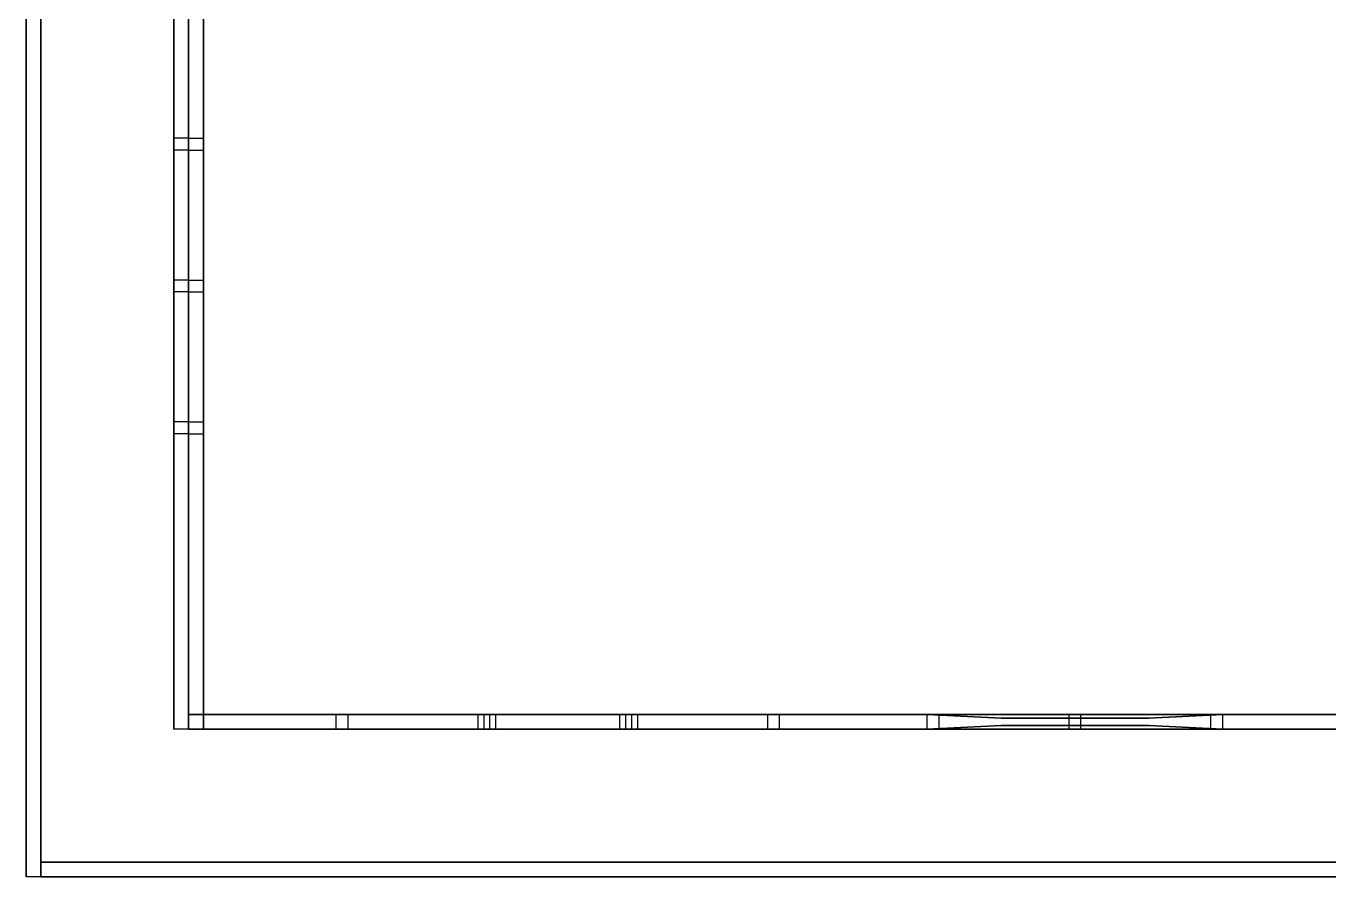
# Model space of a CAD drawing. Extents: x 2.9 to 21, y 3 to 17.
# Drawn here: x 2.9 to 11.72, y 3 to 8.76 of the extents above; entities that cross this region are included whole.
import ezdxf

# ---------------------------------------------------------------- set-up
doc = ezdxf.new("R2010")
doc.units = 0

msp = doc.modelspace()

# ---------------------------------------------------------------- linework, layer by layer
at = {"layer": 'Dograma_Cizgi'}
for p, q in [((3.9, 6, 1), (3.9, 8, 1)), ((3.9, 8, 1), (3.9, 8, 1.06)), ((3.9, 8, 1.06), (3.9, 6, 1.06)), ((4, 8, 1.06), (3.9, 8, 1.06)), ((4, 8, 1), (3.9, 8, 1)), ((3.9, 7.92, 1), (3.9, 8, 1)), ((3.9, 8, 1), (3.9, 8, 2.5)), ((3.9, 8, 2.5), (3.9, 7.92, 2.5)), ((4, 8, 2.5), (3.9, 8, 2.5)), ((4, 8, 1), (3.9, 8, 1)), ((3.9, 6, 2.44), (3.9, 8, 2.44)), ((3.9, 8, 2.44), (3.9, 8, 2.5)), ((3.9, 8, 2.5), (3.9, 6, 2.5)), ((4, 8, 2.5), (3.9, 8, 2.5)), ((4, 8, 2.44), (3.9, 8, 2.44)), ((4, 6, 1), (4, 8, 1)), ((4, 8, 1), (4, 8, 1.06)), ((4, 8, 1.06), (4, 6, 1.06)), ((4, 7.92, 1), (4, 8, 1)), ((4, 8, 1), (4, 8, 2.5)), ((4, 8, 2.5), (4, 7.92, 2.5)), ((4, 6, 2.44), (4, 8, 2.44)), ((4, 8, 2.44), (4, 8, 2.5)), ((4, 8, 2.5), (4, 6, 2.5)), ((4, 8, 3.5), (4, 7.92, 3.5)), ((4, 7.92, 5.5), (4, 8, 5.5)), ((4, 8, 5.5), (4, 8, 3.5)), ((4, 8, 3.5), (4.1, 8, 3.5)), ((4, 8, 5.5), (4.1, 8, 5.5)), ((4, 8, 3.5), (4, 6, 3.5)), ((4, 6, 3.58), (4, 8, 3.58)), ((4, 8, 3.58), (4, 8, 3.5)), ((4, 8, 3.5), (4.1, 8, 3.5)), ((4, 8, 3.58), (4.1, 8, 3.58)), ((4, 8, 5.42), (4, 6, 5.42)), ((4, 6, 5.5), (4, 8, 5.5)), ((4, 8, 5.5), (4, 8, 5.42)), ((4, 8, 5.42), (4.1, 8, 5.42)), ((4, 8, 5.5), (4.1, 8, 5.5)), ((4.1, 8, 3.5), (4.1, 7.92, 3.5)), ((4.1, 7.92, 5.5), (4.1, 8, 5.5)), ((4.1, 8, 5.5), (4.1, 8, 3.5)), ((4.1, 8, 3.5), (4.1, 6, 3.5)), ((4.1, 6, 3.58), (4.1, 8, 3.58)), ((4.1, 8, 3.58), (4.1, 8, 3.5)), ((4.1, 8, 5.42), (4.1, 6, 5.42)), ((4.1, 6, 5.5), (4.1, 8, 5.5)), ((4.1, 8, 5.5), (4.1, 8, 5.42)), ((3.9, 7.92, 2.5), (3.9, 7.92, 1)), ((4, 7.92, 1), (3.9, 7.92, 1)), ((4, 7.92, 2.5), (3.9, 7.92, 2.5)), ((4, 7.92, 2.5), (4, 7.92, 1)), ((4, 7.92, 3.5), (4, 7.92, 5.5)), ((4, 7.92, 5.5), (4.1, 7.92, 5.5)), ((4, 7.92, 3.5), (4.1, 7.92, 3.5)), ((4.1, 7.92, 3.5), (4.1, 7.92, 5.5)), ((3.9, 6.96, 1), (3.9, 7.04, 1)), ((3.9, 7.04, 1), (3.9, 7.04, 2.5)), ((3.9, 7.04, 2.5), (3.9, 6.96, 2.5)), ((4, 7.04, 2.5), (3.9, 7.04, 2.5)), ((4, 7.04, 1), (3.9, 7.04, 1)), ((4, 6.96, 1), (4, 7.04, 1)), ((4, 7.04, 1), (4, 7.04, 2.5)), ((4, 7.04, 2.5), (4, 6.96, 2.5)), ((4, 7.04, 3.5), (4, 6.96, 3.5)), ((4, 6.96, 5.5), (4, 7.04, 5.5)), ((4, 7.04, 5.5), (4, 7.04, 3.5)), ((4, 7.04, 3.5), (4.1, 7.04, 3.5)), ((4, 7.04, 5.5), (4.1, 7.04, 5.5)), ((4.1, 7.04, 3.5), (4.1, 6.96, 3.5)), ((4.1, 6.96, 5.5), (4.1, 7.04, 5.5)), ((4.1, 7.04, 5.5), (4.1, 7.04, 3.5)), ((3.9, 6.96, 2.5), (3.9, 6.96, 1)), ((4, 6.96, 1), (3.9, 6.96, 1)), ((4, 6.96, 2.5), (3.9, 6.96, 2.5)), ((4, 6.96, 2.5), (4, 6.96, 1)), ((4, 6.96, 3.5), (4, 6.96, 5.5)), ((4, 6.96, 5.5), (4.1, 6.96, 5.5)), ((4, 6.96, 3.5), (4.1, 6.96, 3.5)), ((4.1, 6.96, 3.5), (4.1, 6.96, 5.5)), ((3.9, 6, 1), (3.9, 6.08, 1)), ((3.9, 6.08, 1), (3.9, 6.08, 2.5)), ((3.9, 6.08, 2.5), (3.9, 6, 2.5)), ((4, 6.08, 2.5), (3.9, 6.08, 2.5)), ((4, 6.08, 1), (3.9, 6.08, 1)), ((3.9, 6, 2.5), (3.9, 6, 1)), ((4, 6, 1), (3.9, 6, 1)), ((4, 6, 2.5), (3.9, 6, 2.5)), ((3.9, 6, 1.06), (3.9, 6, 1)), ((4, 6, 1), (3.9, 6, 1)), ((4, 6, 1.06), (3.9, 6, 1.06)), ((3.9, 6, 2.5), (3.9, 6, 2.44)), ((4, 6, 2.44), (3.9, 6, 2.44)), ((4, 6, 2.5), (3.9, 6, 2.5)), ((4, 6, 1), (4, 6.08, 1)), ((4, 6.08, 1), (4, 6.08, 2.5)), ((4, 6.08, 2.5), (4, 6, 2.5)), ((4, 6.08, 3.5), (4, 6, 3.5)), ((4, 6, 5.5), (4, 6.08, 5.5)), ((4, 6.08, 5.5), (4, 6.08, 3.5)), ((4, 6.08, 3.5), (4.1, 6.08, 3.5)), ((4, 6.08, 5.5), (4.1, 6.08, 5.5)), ((4, 6, 2.5), (4, 6, 1)), ((4, 6, 1.06), (4, 6, 1)), ((4, 6, 2.5), (4, 6, 2.44)), ((4, 6, 3.5), (4, 6, 3.58)), ((4, 6, 3.58), (4.1, 6, 3.58)), ((4, 6, 3.5), (4.1, 6, 3.5)), ((4, 6, 3.5), (4, 6, 5.5)), ((4, 6, 5.5), (4.1, 6, 5.5)), ((4, 6, 3.5), (4.1, 6, 3.5)), ((4, 6, 5.42), (4, 6, 5.5)), ((4, 6, 5.5), (4.1, 6, 5.5)), ((4, 6, 5.42), (4.1, 6, 5.42)), ((4.1, 6.08, 3.5), (4.1, 6, 3.5)), ((4.1, 6, 5.5), (4.1, 6.08, 5.5)), ((4.1, 6.08, 5.5), (4.1, 6.08, 3.5)), ((4.1, 6, 3.5), (4.1, 6, 3.58)), ((4.1, 6, 3.5), (4.1, 6, 5.5)), ((4.1, 6, 5.42), (4.1, 6, 5.5)), ((5, 4.1, 0.7), (5.08, 4.1, 0.7)), ((5.08, 4.1, 2.7), (5, 4.1, 2.7)), ((5, 4.1, 2.7), (5, 4.1, 0.7)), ((5, 4, 0.7), (5, 4.1, 0.7)), ((5, 4, 2.7), (5, 4.1, 2.7)), ((5, 4.1, 0.7), (7, 4.1, 0.7)), ((7, 4.1, 0.78), (5, 4.1, 0.78)), ((5, 4.1, 0.78), (5, 4.1, 0.7)), ((5, 4, 0.7), (5, 4.1, 0.7)), ((5, 4, 0.78), (5, 4.1, 0.78)), ((5, 4.1, 2.62), (7, 4.1, 2.62)), ((7, 4.1, 2.7), (5, 4.1, 2.7)), ((5, 4.1, 2.7), (5, 4.1, 2.62)), ((5, 4, 2.62), (5, 4.1, 2.62)), ((5, 4, 2.7), (5, 4.1, 2.7)), ((5.08, 4.1, 0.7), (5.08, 4.1, 2.7)), ((5.08, 4, 2.7), (5.08, 4.1, 2.7)), ((5.08, 4, 0.7), (5.08, 4.1, 0.7)), ((5.96, 4.1, 0.7), (6.04, 4.1, 0.7)), ((6.04, 4.1, 2.7), (5.96, 4.1, 2.7)), ((5.96, 4.1, 2.7), (5.96, 4.1, 0.7)), ((5.96, 4, 0.7), (5.96, 4.1, 0.7)), ((5.96, 4, 2.7), (5.96, 4.1, 2.7)), ((6, 4.1, 3.5), (6.08, 4.1, 3.5)), ((6.08, 4.1, 5.5), (6, 4.1, 5.5)), ((6, 4.1, 5.5), (6, 4.1, 3.5)), ((6, 4, 3.5), (6, 4.1, 3.5)), ((6, 4, 5.5), (6, 4.1, 5.5)), ((6, 4.1, 3.5), (8, 4.1, 3.5)), ((8, 4.1, 3.58), (6, 4.1, 3.58)), ((6, 4.1, 3.58), (6, 4.1, 3.5)), ((6, 4, 3.5), (6, 4.1, 3.5)), ((6, 4, 3.58), (6, 4.1, 3.58)), ((6, 4.1, 5.42), (8, 4.1, 5.42)), ((8, 4.1, 5.5), (6, 4.1, 5.5)), ((6, 4.1, 5.5), (6, 4.1, 5.42)), ((6, 4, 5.42), (6, 4.1, 5.42)), ((6, 4, 5.5), (6, 4.1, 5.5)), ((6.04, 4.1, 0.7), (6.04, 4.1, 2.7)), ((6.04, 4, 2.7), (6.04, 4.1, 2.7)), ((6.04, 4, 0.7), (6.04, 4.1, 0.7)), ((6.08, 4.1, 3.5), (6.08, 4.1, 5.5)), ((6.08, 4, 5.5), (6.08, 4.1, 5.5)), ((6.08, 4, 3.5), (6.08, 4.1, 3.5)), ((6.92, 4.1, 0.7), (7, 4.1, 0.7)), ((7, 4.1, 2.7), (6.92, 4.1, 2.7)), ((6.92, 4.1, 2.7), (6.92, 4.1, 0.7)), ((6.92, 4, 0.7), (6.92, 4.1, 0.7)), ((6.92, 4, 2.7), (6.92, 4.1, 2.7)), ((6.96, 4.1, 3.5), (7.04, 4.1, 3.5)), ((7.04, 4.1, 5.5), (6.96, 4.1, 5.5)), ((6.96, 4.1, 5.5), (6.96, 4.1, 3.5)), ((6.96, 4, 3.5), (6.96, 4.1, 3.5)), ((6.96, 4, 5.5), (6.96, 4.1, 5.5)), ((7, 4.1, 0.7), (7, 4.1, 0.78)), ((7, 4, 0.78), (7, 4.1, 0.78)), ((7, 4, 0.7), (7, 4.1, 0.7)), ((7, 4.1, 0.7), (7, 4.1, 2.7)), ((7, 4, 2.7), (7, 4.1, 2.7)), ((7, 4, 0.7), (7, 4.1, 0.7)), ((7, 4.1, 2.62), (7, 4.1, 2.7)), ((7, 4, 2.7), (7, 4.1, 2.7)), ((7, 4, 2.62), (7, 4.1, 2.62)), ((7.04, 4.1, 3.5), (7.04, 4.1, 5.5)), ((7.04, 4, 5.5), (7.04, 4.1, 5.5)), ((7.04, 4, 3.5), (7.04, 4.1, 3.5)), ((7.92, 4.1, 3.5), (8, 4.1, 3.5)), ((8, 4.1, 5.5), (7.92, 4.1, 5.5)), ((7.92, 4.1, 5.5), (7.92, 4.1, 3.5)), ((7.92, 4, 3.5), (7.92, 4.1, 3.5)), ((7.92, 4, 5.5), (7.92, 4.1, 5.5)), ((8, 4.1, 3.5), (8, 4.1, 3.58)), ((8, 4, 3.58), (8, 4.1, 3.58)), ((8, 4, 3.5), (8, 4.1, 3.5)), ((8, 4.1, 3.5), (8, 4.1, 5.5)), ((8, 4, 5.5), (8, 4.1, 5.5)), ((8, 4, 3.5), (8, 4.1, 3.5)), ((8, 4.1, 5.42), (8, 4.1, 5.5)), ((8, 4, 5.5), (8, 4.1, 5.5)), ((8, 4, 5.42), (8, 4.1, 5.42)), ((9, 4.1, 3.5), (9.08, 4.1, 3.5)), ((9.08, 4.1, 5.5), (9, 4.1, 5.5)), ((9, 4.1, 5.5), (9, 4.1, 3.5)), ((9, 4, 3.5), (9, 4.1, 3.5)), ((9, 4, 5.5), (9, 4.1, 5.5)), ((9, 4.1, 3.5), (11, 4.1, 3.5)), ((11, 4.1, 3.58), (9, 4.1, 3.58)), ((9, 4.1, 3.58), (9, 4.1, 3.5)), ((9, 4, 3.5), (9, 4.1, 3.5)), ((9, 4, 3.58), (9, 4.1, 3.58)), ((9, 4.1, 5.42), (11, 4.1, 5.42)), ((11, 4.1, 5.5), (9, 4.1, 5.5)), ((9, 4.1, 5.5), (9, 4.1, 5.42)), ((9, 4, 5.42), (9, 4.1, 5.42)), ((9, 4, 5.5), (9, 4.1, 5.5)), ((9.08, 4.1, 3.5), (9.08, 4.1, 5.5)), ((9.08, 4, 5.5), (9.08, 4.1, 5.5)), ((9.08, 4, 3.5), (9.08, 4.1, 3.5)), ((9.96, 4.1, 3.5), (10.04, 4.1, 3.5)), ((10.04, 4.1, 5.5), (9.96, 4.1, 5.5)), ((9.96, 4.1, 5.5), (9.96, 4.1, 3.5)), ((9.96, 4, 3.5), (9.96, 4.1, 3.5)), ((9.96, 4, 5.5), (9.96, 4.1, 5.5)), ((10.04, 4.1, 3.5), (10.04, 4.1, 5.5)), ((10.04, 4, 5.5), (10.04, 4.1, 5.5)), ((10.04, 4, 3.5), (10.04, 4.1, 3.5)), ((10.92, 4.1, 3.5), (11, 4.1, 3.5)), ((11, 4.1, 5.5), (10.92, 4.1, 5.5)), ((10.92, 4.1, 5.5), (10.92, 4.1, 3.5)), ((10.92, 4, 3.5), (10.92, 4.1, 3.5)), ((10.92, 4, 5.5), (10.92, 4.1, 5.5)), ((11, 4.1, 3.5), (11, 4.1, 3.58)), ((11, 4, 3.58), (11, 4.1, 3.58)), ((11, 4, 3.5), (11, 4.1, 3.5)), ((11, 4.1, 3.5), (11, 4.1, 5.5)), ((11, 4, 5.5), (11, 4.1, 5.5)), ((11, 4, 3.5), (11, 4.1, 3.5)), ((11, 4.1, 5.42), (11, 4.1, 5.5)), ((11, 4, 5.5), (11, 4.1, 5.5)), ((11, 4, 5.42), (11, 4.1, 5.42)), ((5, 4, 0.7), (5.08, 4, 0.7)), ((5.08, 4, 2.7), (5, 4, 2.7)), ((5, 4, 2.7), (5, 4, 0.7)), ((5, 4, 0.7), (7, 4, 0.7)), ((7, 4, 0.78), (5, 4, 0.78)), ((5, 4, 0.78), (5, 4, 0.7)), ((5, 4, 2.62), (7, 4, 2.62)), ((7, 4, 2.7), (5, 4, 2.7)), ((5, 4, 2.7), (5, 4, 2.62)), ((5.08, 4, 0.7), (5.08, 4, 2.7)), ((5.96, 4, 0.7), (6.04, 4, 0.7)), ((6.04, 4, 2.7), (5.96, 4, 2.7)), ((5.96, 4, 2.7), (5.96, 4, 0.7)), ((6, 4, 3.5), (6.08, 4, 3.5)), ((6.08, 4, 5.5), (6, 4, 5.5)), ((6, 4, 5.5), (6, 4, 3.5)), ((6, 4, 3.5), (8, 4, 3.5)), ((8, 4, 3.58), (6, 4, 3.58)), ((6, 4, 3.58), (6, 4, 3.5)), ((6, 4, 5.42), (8, 4, 5.42)), ((8, 4, 5.5), (6, 4, 5.5)), ((6, 4, 5.5), (6, 4, 5.42)), ((6.04, 4, 0.7), (6.04, 4, 2.7)), ((6.08, 4, 3.5), (6.08, 4, 5.5)), ((6.92, 4, 0.7), (7, 4, 0.7)), ((7, 4, 2.7), (6.92, 4, 2.7)), ((6.92, 4, 2.7), (6.92, 4, 0.7)), ((6.96, 4, 3.5), (7.04, 4, 3.5)), ((7.04, 4, 5.5), (6.96, 4, 5.5)), ((6.96, 4, 5.5), (6.96, 4, 3.5)), ((7, 4, 0.7), (7, 4, 0.78)), ((7, 4, 0.7), (7, 4, 2.7)), ((7, 4, 2.62), (7, 4, 2.7)), ((7.04, 4, 3.5), (7.04, 4, 5.5)), ((7.92, 4, 3.5), (8, 4, 3.5)), ((8, 4, 5.5), (7.92, 4, 5.5)), ((7.92, 4, 5.5), (7.92, 4, 3.5)), ((8, 4, 3.5), (8, 4, 3.58)), ((8, 4, 3.5), (8, 4, 5.5)), ((8, 4, 5.42), (8, 4, 5.5)), ((9, 4, 3.5), (9.08, 4, 3.5)), ((9.08, 4, 5.5), (9, 4, 5.5)), ((9, 4, 5.5), (9, 4, 3.5)), ((9, 4, 3.5), (11, 4, 3.5)), ((11, 4, 3.58), (9, 4, 3.58)), ((9, 4, 3.58), (9, 4, 3.5)), ((9, 4, 5.42), (11, 4, 5.42)), ((11, 4, 5.5), (9, 4, 5.5)), ((9, 4, 5.5), (9, 4, 5.42)), ((9.08, 4, 3.5), (9.08, 4, 5.5)), ((9.96, 4, 3.5), (10.04, 4, 3.5)), ((10.04, 4, 5.5), (9.96, 4, 5.5)), ((9.96, 4, 5.5), (9.96, 4, 3.5)), ((10.04, 4, 3.5), (10.04, 4, 5.5)), ((10.92, 4, 3.5), (11, 4, 3.5)), ((11, 4, 5.5), (10.92, 4, 5.5)), ((10.92, 4, 5.5), (10.92, 4, 3.5)), ((11, 4, 3.5), (11, 4, 3.58)), ((11, 4, 3.5), (11, 4, 5.5)), ((11, 4, 5.42), (11, 4, 5.5))]:
    msp.add_line(p, q, dxfattribs=at)
at = {"layer": 'Duvar_Cizgi'}
for p, q in [((2.9, 3, 6), (2.9, 9, 6)), ((2.9, 9, 7), (2.9, 3, 7)), ((3, 3, 6), (3, 9, 6)), ((3, 9, 7), (3, 3, 7)), ((3.9, 4), (3.9, 9)), ((3.9, 9, 3), (3.9, 4, 3)), ((4, 4), (4, 9)), ((4, 9, 3), (4, 4, 3)), ((4, 9, 3), (4, 4, 3)), ((4, 4, 6), (4, 9, 6)), ((4.1, 9, 3), (4.1, 4, 3)), ((4.1, 4, 6), (4.1, 9, 6)), ((4, 4.1), (8, 4.1)), ((8, 4.1, 3), (4, 4.1, 3)), ((4, 4.1, 3), (4, 4.1)), ((4, 4), (4, 4.1)), ((4, 4, 3), (4, 4.1, 3)), ((4, 4.1, 3), (12, 4.1, 3)), ((12, 4.1, 6), (4, 4.1, 6)), ((4, 4.1, 6), (4, 4.1, 3)), ((4, 4, 3), (4, 4.1, 3)), ((4, 4, 6), (4, 4.1, 6)), ((8, 4.1), (12, 4.1)), ((12, 4.1, 3), (8, 4.1, 3)), ((8, 4.1, 3), (8, 4.1)), ((8, 4), (8, 4.1)), ((8, 4, 3), (8, 4.1, 3)), ((8, 4.1), (8, 4.1, 3)), ((8, 4, 3), (8, 4.1, 3)), ((8, 4), (8, 4.1)), ((3.9, 4, 3), (3.9, 4)), ((4, 4), (3.9, 4)), ((4, 4, 3), (3.9, 4, 3)), ((4, 4), (8, 4)), ((8, 4, 3), (4, 4, 3)), ((4, 4, 3), (4, 4)), ((4, 4, 3), (4, 4)), ((4, 4, 3), (4, 4, 6)), ((4, 4, 6), (4.1, 4, 6)), ((4, 4, 3), (4.1, 4, 3)), ((4, 4, 3), (12, 4, 3)), ((12, 4, 6), (4, 4, 6)), ((4, 4, 6), (4, 4, 3)), ((4.1, 4, 3), (4.1, 4, 6)), ((8, 4), (12, 4)), ((12, 4, 3), (8, 4, 3)), ((8, 4, 3), (8, 4)), ((8, 4), (8, 4, 3)), ((3, 3.1, 6), (21, 3.1, 6)), ((21, 3.1, 7), (3, 3.1, 7)), ((3, 3.1, 7), (3, 3.1, 6)), ((3, 3, 6), (3, 3.1, 6)), ((3, 3, 7), (3, 3.1, 7)), ((2.9, 3, 7), (2.9, 3, 6)), ((3, 3, 6), (2.9, 3, 6)), ((3, 3, 7), (2.9, 3, 7)), ((3, 3, 7), (3, 3, 6)), ((3, 3, 6), (21, 3, 6)), ((21, 3, 7), (3, 3, 7)), ((3, 3, 7), (3, 3, 6))]:
    msp.add_line(p, q, dxfattribs=at)
at = {"layer": 'Kapi_Cizgi'}
for p, q in [((9, 4.1), (11, 4.1)), ((9.5, 4.075, 0.25), (9, 4.1)), ((9, 4.1, 1), (11, 4.1, 1)), ((9.5, 4.075, 1.25), (9, 4.1, 1)), ((11, 4.1, 1), (9, 4.1, 1)), ((9, 4.1, 1), (9.5, 4.075, 0.75)), ((11, 4.1, 2), (9, 4.1, 2)), ((9, 4.1, 2), (9.5, 4.075, 1.75)), ((9, 4.1), (9.5, 4.075, 0.25)), ((9.5, 4.075, 0.75), (9, 4.1, 1)), ((9, 4.1, 1), (9, 4.1)), ((9, 4.1, 1), (9.5, 4.075, 1.25)), ((9.5, 4.075, 1.75), (9, 4.1, 2)), ((9, 4.1, 2), (9, 4.1, 1)), ((9, 4.1), (11, 4.1)), ((11, 4.1, 2), (9, 4.1, 2)), ((9, 4.1, 2), (9, 4.1)), ((9, 4), (9, 4.1)), ((9, 4, 2), (9, 4.1, 2)), ((10.5, 4.075, 0.25), (9.5, 4.075, 0.25)), ((10.5, 4.075, 1.25), (9.5, 4.075, 1.25)), ((9.5, 4.075, 0.75), (10.5, 4.075, 0.75)), ((9.5, 4.075, 1.75), (10.5, 4.075, 1.75)), ((9.5, 4.075, 0.25), (9.5, 4.075, 0.75)), ((9.5, 4.075, 1.25), (9.5, 4.075, 1.75)), ((9.5, 4.075, 0.25), (10.5, 4.075, 0.25)), ((10.5, 4.075, 0.75), (9.5, 4.075, 0.75)), ((9.5, 4.075, 0.75), (9.5, 4.075, 0.25)), ((9.5, 4.075, 1.25), (10.5, 4.075, 1.25)), ((10.5, 4.075, 1.75), (9.5, 4.075, 1.75)), ((9.5, 4.075, 1.75), (9.5, 4.075, 1.25)), ((11, 4.1), (10.5, 4.075, 0.25)), ((11, 4.1, 1), (10.5, 4.075, 1.25)), ((10.5, 4.075, 0.25), (11, 4.1)), ((11, 4.1, 1), (10.5, 4.075, 0.75)), ((10.5, 4.075, 1.25), (11, 4.1, 1)), ((11, 4.1, 2), (10.5, 4.075, 1.75)), ((10.5, 4.075, 0.75), (11, 4.1, 1)), ((10.5, 4.075, 1.75), (11, 4.1, 2)), ((10.5, 4.075, 0.75), (10.5, 4.075, 0.25)), ((10.5, 4.075, 1.75), (10.5, 4.075, 1.25)), ((10.5, 4.075, 0.25), (10.5, 4.075, 0.75)), ((10.5, 4.075, 1.25), (10.5, 4.075, 1.75)), ((11, 4.1), (11, 4.1, 1)), ((11, 4.1, 1), (11, 4.1, 2)), ((11, 4.1), (11, 4.1, 2)), ((11, 4, 2), (11, 4.1, 2)), ((11, 4), (11, 4.1)), ((9.5, 4.025, 0.25), (9, 4)), ((9.5, 4.025, 1.25), (9, 4, 1)), ((9, 4, 1), (9.5, 4.025, 0.75)), ((9, 4, 2), (9.5, 4.025, 1.75)), ((9, 4), (9.5, 4.025, 0.25)), ((9.5, 4.025, 0.75), (9, 4, 1)), ((9, 4, 1), (9.5, 4.025, 1.25)), ((9.5, 4.025, 1.75), (9, 4, 2)), ((9, 4), (11, 4)), ((9, 4, 1), (11, 4, 1)), ((11, 4, 1), (9, 4, 1)), ((11, 4, 2), (9, 4, 2)), ((9, 4, 1), (9, 4)), ((9, 4, 2), (9, 4, 1)), ((9, 4), (11, 4)), ((11, 4, 2), (9, 4, 2)), ((9, 4, 2), (9, 4)), ((10.5, 4.025, 0.25), (9.5, 4.025, 0.25)), ((10.5, 4.025, 1.25), (9.5, 4.025, 1.25)), ((9.5, 4.025, 0.75), (10.5, 4.025, 0.75)), ((9.5, 4.025, 1.75), (10.5, 4.025, 1.75)), ((9.5, 4.025, 0.25), (9.5, 4.025, 0.75)), ((9.5, 4.025, 1.25), (9.5, 4.025, 1.75)), ((9.5, 4.025, 0.25), (10.5, 4.025, 0.25)), ((10.5, 4.025, 0.75), (9.5, 4.025, 0.75)), ((9.5, 4.025, 0.75), (9.5, 4.025, 0.25)), ((9.5, 4.025, 1.25), (10.5, 4.025, 1.25)), ((10.5, 4.025, 1.75), (9.5, 4.025, 1.75)), ((9.5, 4.025, 1.75), (9.5, 4.025, 1.25)), ((11, 4), (10.5, 4.025, 0.25)), ((11, 4, 1), (10.5, 4.025, 1.25)), ((10.5, 4.025, 0.25), (11, 4)), ((11, 4, 1), (10.5, 4.025, 0.75)), ((10.5, 4.025, 0.75), (10.5, 4.025, 0.25)), ((10.5, 4.025, 1.25), (11, 4, 1)), ((11, 4, 2), (10.5, 4.025, 1.75)), ((10.5, 4.025, 1.75), (10.5, 4.025, 1.25)), ((10.5, 4.025, 0.75), (11, 4, 1)), ((10.5, 4.025, 1.75), (11, 4, 2)), ((10.5, 4.025, 0.25), (10.5, 4.025, 0.75)), ((10.5, 4.025, 1.25), (10.5, 4.025, 1.75)), ((11, 4), (11, 4, 1)), ((11, 4, 1), (11, 4, 2)), ((11, 4), (11, 4, 2))]:
    msp.add_line(p, q, dxfattribs=at)
at = {"layer": 'Zemin_Cizgi'}
for p, q in [((3, 3, 6), (3, 9, 6)), ((3, 9, 7), (3, 3, 7)), ((4, 9), (4, 4)), ((4, 9, 3), (4, 6.555018, 3)), ((4, 6.555018, 3), (4, 4, 3)), ((4, 4), (20, 4)), ((4, 4), (4, 4)), ((4, 4), (4, 4)), ((4, 4, 3), (12, 4, 3)), ((4, 4, 3), (4, 4, 3)), ((12, 3, 6), (3, 3, 6)), ((3, 3, 6), (3, 3, 6)), ((3, 3, 6), (3, 3, 6)), ((3, 3, 7), (12, 3, 9)), ((3, 3, 7), (3, 3, 7)), ((3, 3, 7), (3, 3, 7)), ((3, 3, 7), (21, 3, 7)), ((12, 3, 9), (3, 3, 7)), ((3, 3, 7), (3, 3, 7)), ((3, 3, 7), (3, 3, 7))]:
    msp.add_line(p, q, dxfattribs=at)

doc.saveas('drawing.dxf')
